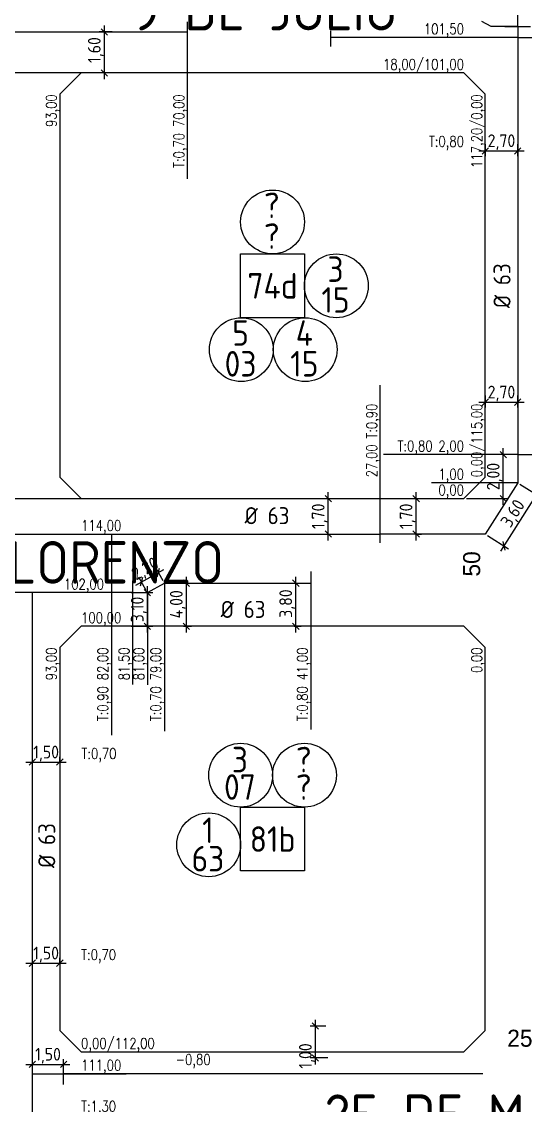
# Model space of a CAD drawing. Extents: x -48 to 13651, y -112 to 3468.
# Drawn here: x 3193.3 to 3311.7, y 1616.6 to 1871.2 of the extents above; entities that cross this region are included whole.
import ezdxf
from ezdxf.enums import TextEntityAlignment as Align

# ---------------------------------------------------------------- set-up
doc = ezdxf.new("R2010")
doc.units = 0
doc.header["$LTSCALE"] = 6
doc.header["$MEASUREMENT"] = 0
doc.layers.get('0').update_dxf_attribs({"linetype": 'CONTINUOUS'})
doc.layers.get('DEFPOINTS').update_dxf_attribs({"linetype": 'CONTINUOUS'})
for name, color, linetype in [('A50', 40, 'CONTINUOUS'), ('AMPLIACIONES', 2, 'CONTINUOUS'), ('CAS', 7, 'CONTINUOUS'), ('Caño 110mm', 170, 'CONTINUOUS'), ('CROQUI', 32, 'CONTINUOUS'), ('MANZANAS', 7, 'CONTINUOUS'), ('NUMCASA', 12, 'CONTINUOUS'), ('NUMERO-CROQUIS', 13, 'CONTINUOUS'), ('NUMERO-MANZANA', 4, 'CONTINUOUS'), ('PROGRESIVA', 60, 'CONTINUOUS'), ('TXTDIAMETRO', 7, 'CONTINUOUS')]:
    doc.layers.add(name, color=color, linetype=linetype)
doc.layers.add('ATENCION', color=7, linetype='CONTINUOUS', plot=False)
doc.styles.add('ABADIMTCONDE', font='isocp.shx')
doc.styles.add('GEOSLAB703LTBT', font='isocp.shx', dxfattribs={"width": 0.9, "height": 8})
doc.styles.add('GOTHICE', font='GOTHICE.shx', dxfattribs={"height": 0.6})
doc.styles.add('ROMANS', font='romans.shx', dxfattribs={"width": 0.8, "height": 2.5})
doc.dimstyles.new('COTA02', dxfattribs={"dimtxt": 3, "dimasz": 1.5, "dimexe": 1.25, "dimexo": 0.625, "dimgap": 0.3, "dimtad": 1, "dimtoh": 1, "dimdsep": 46, "dimlunit": 6, "dimtxsty": 'ABADIMTCONDE', "dimblk1": 'OBLIQUE', "dimblk2": 'OBLIQUE', "dimsah": 1, "dimcen": 2.5, "dimdle": 1.5, "dimclrd": 60, "dimclre": 60, "dimclrt": 256, "dimadec": 0, "dimazin": 0, "dimtfac": 1, "dimtix": 1, "dimtofl": 0, "dimtmove": 0, "dimatfit": 0, "dimldrblk": 'OBLIQUE', "dimfxl": 1, "dimtolj": 1, "dimtzin": 0, "dimarcsym": 0})

# ---------------------------------------------------------------- blocks, each defined once
blk = doc.blocks.new('D63')
at = {"layer": 'TXTDIAMETRO', "color": 7, "ltscale": 0.1, "style": 'ABADIMTCONDE'}
blk.add_text('Ø 63', height=4, dxfattribs=at).set_placement((0, 0), align=Align.MIDDLE)
blk = doc.blocks.new('_OBLIQUE')
at = {"color": 0, "linetype": 'ByBlock'}
blk.add_line((-0.5, -0.5), (0.5, 0.5), dxfattribs=at)
blk = doc.blocks.new('*D1226')
at = {"layer": 'DEFPOINTS', "color": 0, "transparency": 16777216}
for p in [(3218.36, 1737.04), (3222.81, 1737.04), (3218.36, 1729.15)]:
    blk.add_point(p, dxfattribs=at)
at = {"layer": 'PROGRESIVA', "color": 60, "lineweight": -2, "transparency": 16777216}
for p, q in [((3218.98, 1737.04), (3224.06, 1737.04)), ((3222.81, 1727.65), (3222.81, 1738.54)), ((3218.98, 1729.15), (3224.06, 1729.15))]:
    blk.add_line(p, q, dxfattribs=at)
at = {"layer": 'PROGRESIVA', "color": 60, "lineweight": -2, "transparency": 16777216, "xscale": 1.5, "yscale": 1.5, "zscale": 1.5}
for p, rotation in [((3222.81, 1737.04), 90), ((3222.81, 1729.15), 270)]:
    blk.add_blockref('_OBLIQUE', p, dxfattribs=dict(at, rotation=rotation))
at = {"layer": 'PROGRESIVA', "transparency": 16777216, "insert": (3220.78, 1733.09), "char_height": 3, "attachment_point": 5, "rotation": 90, "style": 'ABADIMTCONDE'}
blk.add_mtext('\\A1;3,10', dxfattribs=at)
blk = doc.blocks.new('*D1272')
at = {"layer": 'DEFPOINTS', "color": 0, "transparency": 16777216}
for p in [(3265.15, 1759.15), (3265.34, 1759.15), (3265.15, 1750.81)]:
    blk.add_point(p, dxfattribs=at)
at = {"layer": 'PROGRESIVA', "color": 60, "lineweight": -2, "transparency": 16777216}
for p, q in [((3265.34, 1749.31), (3265.34, 1760.65)), ((3265.78, 1759.15), (3266.59, 1759.15)), ((3265.78, 1750.81), (3266.59, 1750.81))]:
    blk.add_line(p, q, dxfattribs=at)
at = {"layer": 'PROGRESIVA', "color": 60, "lineweight": -2, "transparency": 16777216, "xscale": 1.5, "yscale": 1.5, "zscale": 1.5}
for p, rotation in [((3265.34, 1759.15), 90), ((3265.34, 1750.81), 270)]:
    blk.add_blockref('_OBLIQUE', p, dxfattribs=dict(at, rotation=rotation))
at = {"layer": 'PROGRESIVA', "transparency": 16777216, "insert": (3263.31, 1754.98), "char_height": 3, "attachment_point": 5, "rotation": 90, "style": 'ABADIMTCONDE'}
blk.add_mtext('\\A1;1,70', dxfattribs=at)
blk = doc.blocks.new('*D1335')
at = {"layer": 'DEFPOINTS', "color": 0, "transparency": 16777216}
for p in [(3309.85, 1762.87), (3302.23, 1750.81), (3306.62, 1748.04)]:
    blk.add_point(p, dxfattribs=at)
at = {"layer": 'PROGRESIVA', "color": 60, "lineweight": -2, "transparency": 16777216}
for p, q in [((3310.38, 1762.54), (3315.3, 1759.44)), ((3315.04, 1761.37), (3305.82, 1746.77)), ((3302.76, 1750.47), (3307.68, 1747.37))]:
    blk.add_line(p, q, dxfattribs=at)
at = {"layer": 'PROGRESIVA', "color": 60, "lineweight": -2, "transparency": 16777216, "xscale": 1.5, "yscale": 1.5, "zscale": 1.5}
for p, rotation in [((3314.24, 1760.1), 57.73723545815368), ((3306.62, 1748.04), 237.7372354581537)]:
    blk.add_blockref('_OBLIQUE', p, dxfattribs=dict(at, rotation=rotation))
at = {"layer": 'PROGRESIVA', "transparency": 16777216, "insert": (3308.95, 1755.52), "char_height": 3, "attachment_point": 5, "rotation": 57.7372, "style": 'ABADIMTCONDE'}
blk.add_mtext('\\A1;3,60', dxfattribs=at)
blk = doc.blocks.new('*D1336')
at = {"layer": 'DEFPOINTS', "color": 0, "transparency": 16777216}
for p in [(3302.23, 1784), (3309.85, 1784), (3309.85, 1781.79)]:
    blk.add_point(p, dxfattribs=at)
at = {"layer": 'PROGRESIVA', "color": 60, "lineweight": -2, "transparency": 16777216}
for p, q in [((3302.23, 1783.38), (3302.23, 1780.54)), ((3309.85, 1783.38), (3309.85, 1780.54)), ((3300.73, 1781.79), (3311.35, 1781.79))]:
    blk.add_line(p, q, dxfattribs=at)
at = {"layer": 'PROGRESIVA', "color": 60, "lineweight": -2, "transparency": 16777216, "xscale": 1.5, "yscale": 1.5, "zscale": 1.5, "rotation": 180}
blk.add_blockref('_OBLIQUE', (3302.23, 1781.79), dxfattribs=at)
at = {"layer": 'PROGRESIVA', "color": 60, "lineweight": -2, "transparency": 16777216, "xscale": 1.5, "yscale": 1.5, "zscale": 1.5}
blk.add_blockref('_OBLIQUE', (3309.85, 1781.79), dxfattribs=at)
at = {"layer": 'PROGRESIVA', "transparency": 16777216, "insert": (3306.04, 1783.82), "char_height": 3, "attachment_point": 5, "style": 'ABADIMTCONDE'}
blk.add_mtext('\\A1;2,70', dxfattribs=at)
blk = doc.blocks.new('*D1337')
at = {"layer": 'DEFPOINTS', "color": 0, "transparency": 16777216}
for p in [(3302.23, 1843.05), (3309.85, 1843.05), (3309.85, 1840.84)]:
    blk.add_point(p, dxfattribs=at)
at = {"layer": 'PROGRESIVA', "color": 60, "lineweight": -2, "transparency": 16777216}
for p, q in [((3300.73, 1840.84), (3311.35, 1840.84)), ((3302.23, 1842.43), (3302.23, 1839.59)), ((3309.85, 1842.43), (3309.85, 1839.59))]:
    blk.add_line(p, q, dxfattribs=at)
at = {"layer": 'PROGRESIVA', "color": 60, "lineweight": -2, "transparency": 16777216, "xscale": 1.5, "yscale": 1.5, "zscale": 1.5, "rotation": 180}
blk.add_blockref('_OBLIQUE', (3302.23, 1840.84), dxfattribs=at)
at = {"layer": 'PROGRESIVA', "color": 60, "lineweight": -2, "transparency": 16777216, "xscale": 1.5, "yscale": 1.5, "zscale": 1.5}
blk.add_blockref('_OBLIQUE', (3309.85, 1840.84), dxfattribs=at)
at = {"layer": 'PROGRESIVA', "transparency": 16777216, "insert": (3306.04, 1842.87), "char_height": 3, "attachment_point": 5, "style": 'ABADIMTCONDE'}
blk.add_mtext('\\A1;2,70', dxfattribs=at)
blk = doc.blocks.new('*D1338')
at = {"layer": 'DEFPOINTS', "color": 0, "transparency": 16777216}
for p in [(3285.8, 1759.15), (3285.99, 1759.15), (3285.8, 1750.81)]:
    blk.add_point(p, dxfattribs=at)
at = {"layer": 'PROGRESIVA', "color": 60, "lineweight": -2, "transparency": 16777216}
for p, q in [((3285.99, 1749.31), (3285.99, 1760.65)), ((3286.42, 1759.15), (3287.24, 1759.15)), ((3286.42, 1750.81), (3287.24, 1750.81))]:
    blk.add_line(p, q, dxfattribs=at)
at = {"layer": 'PROGRESIVA', "color": 60, "lineweight": -2, "transparency": 16777216, "xscale": 1.5, "yscale": 1.5, "zscale": 1.5}
for p, rotation in [((3285.99, 1759.15), 90), ((3285.99, 1750.81), 270)]:
    blk.add_blockref('_OBLIQUE', p, dxfattribs=dict(at, rotation=rotation))
at = {"layer": 'PROGRESIVA', "transparency": 16777216, "insert": (3283.96, 1754.98), "char_height": 3, "attachment_point": 5, "rotation": 90, "style": 'ABADIMTCONDE'}
blk.add_mtext('\\A1;1,70', dxfattribs=at)
blk = doc.blocks.new('*D1345')
at = {"layer": 'DEFPOINTS', "color": 0, "transparency": 16777216}
for p in [(3306.48, 1769.49), (3309.85, 1769.49), (3297.23, 1759.15)]:
    blk.add_point(p, dxfattribs=at)
at = {"layer": 'PROGRESIVA', "color": 60, "lineweight": -2, "transparency": 16777216}
for p, q in [((3306.48, 1757.65), (3306.48, 1770.99)), ((3309.23, 1769.49), (3305.23, 1769.49)), ((3297.86, 1759.15), (3307.73, 1759.15))]:
    blk.add_line(p, q, dxfattribs=at)
at = {"layer": 'PROGRESIVA', "color": 60, "lineweight": -2, "transparency": 16777216, "xscale": 1.5, "yscale": 1.5, "zscale": 1.5}
for p, rotation in [((3306.48, 1769.49), 90), ((3306.48, 1759.15), 270)]:
    blk.add_blockref('_OBLIQUE', p, dxfattribs=dict(at, rotation=rotation))
at = {"layer": 'PROGRESIVA', "transparency": 16777216, "insert": (3304.45, 1764.32), "char_height": 3, "attachment_point": 5, "rotation": 90, "style": 'ABADIMTCONDE'}
blk.add_mtext('\\A1;2,00', dxfattribs=at)
blk = doc.blocks.new('*D1553')
at = {"layer": 'DEFPOINTS', "color": 0, "transparency": 16777216}
for p in [(3203.12, 1626.21), (3195.77, 1624.01), (3203.12, 1624.01)]:
    blk.add_point(p, dxfattribs=at)
at = {"layer": 'PROGRESIVA', "color": 60, "lineweight": -2, "transparency": 16777216}
for p, q in [((3195.77, 1624.64), (3195.77, 1627.46)), ((3203.12, 1624.64), (3203.12, 1627.46)), ((3194.27, 1626.21), (3204.62, 1626.21))]:
    blk.add_line(p, q, dxfattribs=at)
at = {"layer": 'PROGRESIVA', "color": 60, "lineweight": -2, "transparency": 16777216, "xscale": 1.5, "yscale": 1.5, "zscale": 1.5, "rotation": 180}
blk.add_blockref('_OBLIQUE', (3195.77, 1626.21), dxfattribs=at)
at = {"layer": 'PROGRESIVA', "color": 60, "lineweight": -2, "transparency": 16777216, "xscale": 1.5, "yscale": 1.5, "zscale": 1.5}
blk.add_blockref('_OBLIQUE', (3203.12, 1626.21), dxfattribs=at)
at = {"layer": 'PROGRESIVA', "transparency": 16777216, "insert": (3199.45, 1628.24), "char_height": 3, "attachment_point": 5, "style": 'ABADIMTCONDE'}
blk.add_mtext('\\A1;1,50', dxfattribs=at)
blk = doc.blocks.new('*D1555')
at = {"layer": 'DEFPOINTS', "color": 0, "transparency": 16777216}
for p in [(3202.23, 1649.98), (3195.77, 1649.36), (3202.23, 1649.36)]:
    blk.add_point(p, dxfattribs=at)
at = {"layer": 'PROGRESIVA', "color": 60, "lineweight": -2, "transparency": 16777216}
for p, q in [((3194.27, 1649.98), (3203.73, 1649.98)), ((3195.77, 1649.99), (3195.77, 1651.23)), ((3202.23, 1649.99), (3202.23, 1651.23))]:
    blk.add_line(p, q, dxfattribs=at)
at = {"layer": 'PROGRESIVA', "color": 60, "lineweight": -2, "transparency": 16777216, "xscale": 1.5, "yscale": 1.5, "zscale": 1.5, "rotation": 180}
blk.add_blockref('_OBLIQUE', (3195.77, 1649.98), dxfattribs=at)
at = {"layer": 'PROGRESIVA', "color": 60, "lineweight": -2, "transparency": 16777216, "xscale": 1.5, "yscale": 1.5, "zscale": 1.5}
blk.add_blockref('_OBLIQUE', (3202.23, 1649.98), dxfattribs=at)
at = {"layer": 'PROGRESIVA', "transparency": 16777216, "insert": (3199, 1652.01), "char_height": 3, "attachment_point": 5, "style": 'ABADIMTCONDE'}
blk.add_mtext('\\A1;1,50', dxfattribs=at)
blk = doc.blocks.new('*D1556')
at = {"layer": 'DEFPOINTS', "color": 0, "transparency": 16777216}
for p in [(3195.77, 1696.6), (3202.23, 1697.22), (3202.23, 1696.6)]:
    blk.add_point(p, dxfattribs=at)
at = {"layer": 'PROGRESIVA', "color": 60, "lineweight": -2, "transparency": 16777216}
for p, q in [((3195.77, 1697.22), (3195.77, 1698.47)), ((3202.23, 1697.22), (3202.23, 1698.47)), ((3194.27, 1697.22), (3203.73, 1697.22))]:
    blk.add_line(p, q, dxfattribs=at)
at = {"layer": 'PROGRESIVA', "color": 60, "lineweight": -2, "transparency": 16777216, "xscale": 1.5, "yscale": 1.5, "zscale": 1.5, "rotation": 180}
blk.add_blockref('_OBLIQUE', (3195.77, 1697.22), dxfattribs=at)
at = {"layer": 'PROGRESIVA', "color": 60, "lineweight": -2, "transparency": 16777216, "xscale": 1.5, "yscale": 1.5, "zscale": 1.5}
blk.add_blockref('_OBLIQUE', (3202.23, 1697.22), dxfattribs=at)
at = {"layer": 'PROGRESIVA', "transparency": 16777216, "insert": (3199, 1699.24), "char_height": 3, "attachment_point": 5, "style": 'ABADIMTCONDE'}
blk.add_mtext('\\A1;1,50', dxfattribs=at)
blk = doc.blocks.new('*D1807')
at = {"layer": 'DEFPOINTS', "color": 0, "transparency": 16777216}
for p in [(3212.7, 1868.77), (3215.16, 1868.77), (3215.16, 1859.15)]:
    blk.add_point(p, dxfattribs=at)
at = {"layer": 'PROGRESIVA', "color": 60, "lineweight": -2, "transparency": 16777216}
for p, q in [((3212.7, 1857.65), (3212.7, 1870.27)), ((3214.53, 1868.77), (3211.45, 1868.77)), ((3214.53, 1859.15), (3211.45, 1859.15))]:
    blk.add_line(p, q, dxfattribs=at)
at = {"layer": 'PROGRESIVA', "color": 60, "lineweight": -2, "transparency": 16777216, "xscale": 1.5, "yscale": 1.5, "zscale": 1.5}
for p, rotation in [((3212.7, 1868.77), 90), ((3212.7, 1859.15), 270)]:
    blk.add_blockref('_OBLIQUE', p, dxfattribs=dict(at, rotation=rotation))
at = {"layer": 'PROGRESIVA', "transparency": 16777216, "insert": (3210.68, 1864.53), "char_height": 3, "attachment_point": 5, "rotation": 90, "style": 'ABADIMTCONDE'}
blk.add_mtext('\\A1;1,60', dxfattribs=at)
blk = doc.blocks.new('*D1824')
at = {"layer": 'DEFPOINTS', "color": 0, "transparency": 16777216}
for p in [(3230.65, 1739.27), (3231.97, 1739.27), (3230.65, 1729.15)]:
    blk.add_point(p, dxfattribs=at)
at = {"layer": 'PROGRESIVA', "color": 60, "lineweight": -2, "transparency": 16777216}
for p, q in [((3231.27, 1739.27), (3233.22, 1739.27)), ((3231.97, 1727.65), (3231.97, 1740.77)), ((3231.27, 1729.15), (3233.22, 1729.15))]:
    blk.add_line(p, q, dxfattribs=at)
at = {"layer": 'PROGRESIVA', "color": 60, "lineweight": -2, "transparency": 16777216, "xscale": 1.5, "yscale": 1.5, "zscale": 1.5}
for p, rotation in [((3231.97, 1739.27), 90), ((3231.97, 1729.15), 270)]:
    blk.add_blockref('_OBLIQUE', p, dxfattribs=dict(at, rotation=rotation))
at = {"layer": 'PROGRESIVA', "transparency": 16777216, "insert": (3229.95, 1734.31), "char_height": 3, "attachment_point": 5, "rotation": 90, "style": 'ABADIMTCONDE'}
blk.add_mtext('\\A1;4,00', dxfattribs=at)
blk = doc.blocks.new('*D1825')
at = {"layer": 'DEFPOINTS', "color": 0, "transparency": 16777216}
for p in [(3256.72, 1739.27), (3257.71, 1739.27), (3256.72, 1729.15)]:
    blk.add_point(p, dxfattribs=at)
at = {"layer": 'PROGRESIVA', "color": 60, "lineweight": -2, "transparency": 16777216}
for p, q in [((3257.34, 1739.27), (3258.96, 1739.27)), ((3257.71, 1727.65), (3257.71, 1740.77)), ((3257.34, 1729.15), (3258.96, 1729.15))]:
    blk.add_line(p, q, dxfattribs=at)
at = {"layer": 'PROGRESIVA', "color": 60, "lineweight": -2, "transparency": 16777216, "xscale": 1.5, "yscale": 1.5, "zscale": 1.5}
for p, rotation in [((3257.71, 1739.27), 90), ((3257.71, 1729.15), 270)]:
    blk.add_blockref('_OBLIQUE', p, dxfattribs=dict(at, rotation=rotation))
at = {"layer": 'PROGRESIVA', "transparency": 16777216, "insert": (3255.68, 1734.47), "char_height": 3, "attachment_point": 5, "rotation": 90, "style": 'ABADIMTCONDE'}
blk.add_mtext('\\A1;3,80', dxfattribs=at)
blk = doc.blocks.new('*D1826')
at = {"layer": 'DEFPOINTS', "color": 0, "transparency": 16777216}
for p in [(3225.39, 1741.78), (3226.8, 1739.27), (3222.81, 1737.04)]:
    blk.add_point(p, dxfattribs=at)
at = {"layer": 'PROGRESIVA', "color": 60, "lineweight": -2, "transparency": 16777216}
for p, q in [((3220.09, 1738.82), (3226.7, 1742.51)), ((3226.49, 1739.81), (3224.78, 1742.87)), ((3222.5, 1737.58), (3220.79, 1740.64))]:
    blk.add_line(p, q, dxfattribs=at)
at = {"layer": 'PROGRESIVA', "color": 60, "lineweight": -2, "transparency": 16777216, "xscale": 1.5, "yscale": 1.5, "zscale": 1.5}
for p, rotation in [((3225.39, 1741.78), 29.2123058571218), ((3221.4, 1739.55), 209.2123058571218)]:
    blk.add_blockref('_OBLIQUE', p, dxfattribs=dict(at, rotation=rotation))
at = {"layer": 'PROGRESIVA', "transparency": 16777216, "insert": (3222.41, 1742.43), "char_height": 3, "attachment_point": 5, "rotation": 29.2123, "style": 'ABADIMTCONDE'}
blk.add_mtext('\\A1;2,20', dxfattribs=at)
blk = doc.blocks.new('*D1883')
at = {"layer": 'DEFPOINTS', "color": 0, "transparency": 16777216}
for p in [(3262.32, 1635.21), (3265.38, 1635.21), (3265.85, 1627.71)]:
    blk.add_point(p, dxfattribs=at)
at = {"layer": 'PROGRESIVA', "color": 60, "lineweight": -2, "transparency": 16777216}
for p, q in [((3264.76, 1635.21), (3261.07, 1635.21)), ((3262.32, 1626.21), (3262.32, 1636.71)), ((3265.22, 1627.71), (3261.07, 1627.71))]:
    blk.add_line(p, q, dxfattribs=at)
at = {"layer": 'PROGRESIVA', "color": 60, "lineweight": -2, "transparency": 16777216, "xscale": 1.5, "yscale": 1.5, "zscale": 1.5}
for p, rotation in [((3262.32, 1635.21), 90), ((3262.32, 1627.71), 270)]:
    blk.add_blockref('_OBLIQUE', p, dxfattribs=dict(at, rotation=rotation))
at = {"layer": 'PROGRESIVA', "transparency": 16777216, "insert": (3260.3, 1628.18), "char_height": 3, "attachment_point": 5, "rotation": 90, "style": 'ABADIMTCONDE'}
blk.add_mtext('\\A1;1,00', dxfattribs=at)

msp = doc.modelspace()

# ---------------------------------------------------------------- linework, layer by layer
at = {"layer": 'A50'}
msp.add_line((3166.434, 1868.77), (3232.234, 1868.77), dxfattribs=at)
at = {"layer": 'A50', "ltscale": 0.1}
msp.add_line((3301.68, 1624.014), (3203.125, 1624.014), dxfattribs=at)
at = {"layer": 'AMPLIACIONES', "color": 5}
msp.add_line((3195.767, 1624.014), (3203.125, 1624.014), dxfattribs=at)
at = {"layer": 'CAS', "ltscale": 0.1}
for p, q in [((3232.234, 1866.392), (3232.234, 1871.149)), ((3306.811, 1870.098), (3312.892, 1870.098)), ((3277.549, 1748.764), (3277.549, 1752.849)), ((3261.234, 1742.037), (3261.234, 1736.501)), ((3219.332, 1739.805), (3219.332, 1734.269)), ((3203.125, 1621.514), (3203.125, 1626.514))]:
    msp.add_line(p, q, dxfattribs=at)
at = {"layer": 'Caño 110mm'}
for p, q in [((3309.852, 1870.098), (3309.852, 1889.267)), ((3222.807, 1737.037), (3226.799, 1739.269)), ((3226.799, 1739.269), (3261.234, 1739.269)), ((3195.767, 1737.037), (3195.767, 1558.592)), ((3219.332, 1737.037), (3222.807, 1737.037))]:
    msp.add_line(p, q, dxfattribs=at)
at = {"layer": 'Caño 110mm', "ltscale": 0.1}
for p, q in [((3309.852, 1870.098), (3309.852, 1762.874)), ((3309.852, 1867.478), (3392.017, 1867.478)), ((3309.852, 1769.491), (3321.854, 1769.491)), ((3309.852, 1762.874), (3302.234, 1750.807)), ((3081.205, 1750.807), (3277.549, 1750.807)), ((3214.342, 1750.807), (3214.342, 1737.037)), ((3302.234, 1750.807), (3277.549, 1750.807)), ((3219.332, 1737.037), (3153.906, 1737.037))]:
    msp.add_line(p, q, dxfattribs=at)
at = {"layer": 'CROQUI'}
for p, q in [((3265.884, 1869.044), (3265.884, 1865.399)), ((3309.852, 1867.478), (3265.898, 1867.478))]:
    msp.add_line(p, q, dxfattribs=at)
at = {"layer": 'MANZANAS'}
for p, q in [((3297.234, 1859.145), (3077.234, 1859.145)), ((3297.234, 1859.145), (3302.234, 1854.145)), ((3302.234, 1764.145), (3302.234, 1854.145)), ((3297.234, 1759.145), (3302.234, 1764.145)), ((3077.234, 1759.145), (3297.234, 1759.145)), ((3207.234, 1729.145), (3202.234, 1724.145)), ((3297.234, 1729.145), (3207.234, 1729.145)), ((3297.234, 1729.145), (3302.234, 1724.145)), ((3202.234, 1724.145), (3202.234, 1634.145)), ((3302.234, 1634.145), (3302.234, 1724.145)), ((3202.234, 1634.145), (3207.234, 1629.145)), ((3297.234, 1629.145), (3302.234, 1634.145)), ((3207.234, 1629.145), (3297.234, 1629.145))]:
    msp.add_line(p, q, dxfattribs=at)
at = {"layer": 'MANZANAS', "ltscale": 0.2}
for p, q in [((3207.234, 1859.145), (3202.234, 1854.145)), ((3202.234, 1854.145), (3202.234, 1764.145)), ((3202.234, 1764.145), (3207.234, 1759.145))]:
    msp.add_line(p, q, dxfattribs=at)
at = {"layer": 'NUMERO-CROQUIS'}
for centre in [(3252.234, 1824.145), (3267.234, 1809.145), (3244.901, 1794.145), (3259.901, 1794.145), (3244.734, 1694.145), (3259.734, 1694.145), (3237.234, 1677.8)]:
    msp.add_circle(centre, 7.5, dxfattribs=at)
at = {"layer": 'NUMERO-MANZANA'}
for points in [[(3244.734, 1816.645), (3259.734, 1816.645), (3259.734, 1801.645), (3244.734, 1801.645)], [(3244.734, 1686.645), (3259.734, 1686.645), (3259.734, 1671.645), (3244.734, 1671.645)]]:
    msp.add_lwpolyline(points, close=True, dxfattribs=at)
at = {"layer": 'PROGRESIVA'}
for p, q in [((3303.631, 1870.098), (3301.42, 1871.253)), ((3309.852, 1870.098), (3303.631, 1870.098)), ((3232.234, 1834.281), (3232.234, 1868.77)), ((3309.852, 1867.478), (3286.548, 1867.478)), ((3277.549, 1750.807), (3277.549, 1785.816)), ((3309.852, 1769.491), (3278.308, 1769.491)), ((3309.852, 1762.874), (3289.563, 1762.874)), ((3226.799, 1739.269), (3226.799, 1704.483)), ((3261.234, 1739.269), (3261.234, 1704.878)), ((3214.342, 1737.037), (3214.342, 1703.579)), ((3219.332, 1737.037), (3219.332, 1715.457)), ((3222.807, 1737.037), (3222.807, 1715.371)), ((3203.125, 1624.014), (3217.812, 1624.014))]:
    msp.add_line(p, q, dxfattribs=at)

# ---------------------------------------------------------------- block references
at = {"layer": 'AMPLIACIONES', "ltscale": 0.1, "rotation": 90}
for p in [(3306.17, 1809.153), (3199.148, 1677.617)]:
    msp.add_blockref('D63', p, dxfattribs=at)
at = {"layer": 'AMPLIACIONES', "ltscale": 0.1}
for p in [(3250.935, 1755.134), (3245.313, 1733.107)]:
    msp.add_blockref('D63', p, dxfattribs=at)

# ---------------------------------------------------------------- texts
at = {"layer": 'ATENCION', "style": 'GEOSLAB703LTBT'}
for s, p in [('9 DE JULIO', (3219.141, 1874.145)), ('COMBATE DE SAN LORENZO', (3083.79, 1744.145)), ('25 DE MAYO', (3264.444, 1614.145))]:
    msp.add_text(s, height=10, dxfattribs=at).set_placement(p, align=Align.MIDDLE_LEFT)
at = {"layer": 'NUMCASA', "color": 12, "linetype": 'Continuous', "style": 'GOTHICE'}
msp.add_text('50', height=4, rotation=90, dxfattribs=at).set_placement((3302.234, 1743.791), align=Align.BOTTOM_CENTER)
msp.add_text('250', height=4, dxfattribs=at).set_placement((3311.861, 1629.145), align=Align.BOTTOM_CENTER)
at = {"layer": 'NUMERO-CROQUIS', "style": 'GEOSLAB703LTBT'}
for s, p in [('?', (3252.044, 1828.049)), ('?', (3252.044, 1820.815)), ('3', (3267.044, 1813.049)), ('15', (3267.044, 1805.815)), ('5', (3244.712, 1798.049)), ('4', (3259.712, 1798.049)), ('03', (3244.712, 1790.815)), ('15', (3259.712, 1790.815)), ('3', (3244.555, 1697.823)), ('?', (3259.555, 1697.823)), ('07', (3244.555, 1691.366)), ('?', (3259.555, 1691.366)), ('1', (3237.045, 1681.21)), ('63', (3237.045, 1674.536))]:
    msp.add_text(s, height=6, dxfattribs=at).set_placement(p, align=Align.MIDDLE)
at = {"layer": 'NUMERO-MANZANA', "style": 'GEOSLAB703LTBT'}
for s, p in [('74d', (3252.234, 1809.145)), ('81b', (3252.234, 1679.145))]:
    msp.add_text(s, height=6, dxfattribs=at).set_placement(p, align=Align.MIDDLE)
at = {"layer": 'PROGRESIVA', "style": 'ROMANS', "width": 0.8}
for s, p in [('101,50', (3297.234, 1867.478)), ('18,00/101,00', (3297.234, 1859.145)), ('T:0,80', (3297.234, 1841.046)), ('T:0,80 2,00', (3297.234, 1769.491)), ('1,00', (3297.234, 1762.874)), ('0,00', (3297.234, 1759.145))]:
    msp.add_text(s, height=2.5, dxfattribs=at).set_placement(p, align=Align.BOTTOM_RIGHT)
for s, p in [('93,00', (3202.234, 1854.145)), ('T:0,70 70,00', (3232.234, 1854.145)), ('117,20/0,00', (3302.234, 1854.145)), ('93,00', (3202.234, 1724.145)), ('T:0,90 82,00', (3214.342, 1724.145)), ('81,50', (3219.332, 1724.145)), ('81,00', (3222.807, 1724.145)), ('T:0,70 79,00', (3226.799, 1724.145)), ('T:0,80 41,00', (3261.234, 1724.145)), ('0,00', (3302.234, 1724.145))]:
    msp.add_text(s, height=2.5, rotation=90, dxfattribs=at).set_placement(p, align=Align.BOTTOM_RIGHT)
for s, p in [('27,00 T:0,90', (3277.549, 1764.145)), ('0,00/115,00', (3302.234, 1764.145))]:
    msp.add_text(s, height=2.5, rotation=90, dxfattribs=at).set_placement(p, align=Align.BOTTOM_LEFT)
for s, p in [('114,00', (3207.234, 1750.807)), ('102,00', (3203.198, 1737.037)), ('100,00', (3207.234, 1729.145)), ('T:0,70', (3207.319, 1697.219)), ('T:0,70', (3207.234, 1649.984)), ('0,00/112,00', (3207.234, 1629.145)), ('111,00', (3207.234, 1624.014)), ('-0,80', (3229.448, 1625.345)), ('T:1,30', (3207.234, 1614.355))]:
    msp.add_text(s, height=2.5, dxfattribs=at).set_placement(p, align=Align.BOTTOM_LEFT)

# ---------------------------------------------------------------- dimensions: what is measured, and where the dimension line sits
at = {"layer": 'PROGRESIVA'}
for base, p1, p2, angle, text, picture, middle, dimtype in [((3212.705, 1868.77), (3215.158, 1859.145), (3215.158, 1868.77), 90, '1,60', '*D1807', (3212.705, 1864.535), 160), ((3306.623, 1748.036), (3309.852, 1762.874), (3302.234, 1750.807), 237.73724, '3,60', '*D1335', (3310.665, 1754.439), 161), ((3225.394, 1741.782), (3222.807, 1737.037), (3226.799, 1739.269), 29.21231, '2,20', '*D1826', (3223.398, 1740.666), 161), ((3231.974, 1739.269), (3230.65, 1729.145), (3230.65, 1739.269), 90, '4,00', '*D1824', (3231.974, 1734.306), 160), ((3257.71, 1739.269), (3256.717, 1729.145), (3256.717, 1739.269), 90, '3,80', '*D1825', (3257.71, 1734.471), 160), ((3262.324, 1635.211), (3265.847, 1627.711), (3265.383, 1635.211), 90, '1,00', '*D1883', (3262.324, 1628.178), 160)]:
    dim = msp.add_linear_dim(base=base, p1=p1, p2=p2, angle=angle, text=text, dimstyle='COTA02', dxfattribs=at)
    dim.commit()
    dim.dimension.update_dxf_attribs({"geometry": picture, "text_midpoint": middle, "dimtype": dimtype})
for base, p1, p2, text, picture, middle in [((3309.852, 1840.845), (3302.234, 1843.054), (3309.852, 1843.054), '2,70', '*D1337', (3306.043, 1842.87)), ((3309.852, 1781.794), (3302.234, 1784.004), (3309.852, 1784.004), '2,70', '*D1336', (3306.043, 1783.82)), ((3202.234, 1697.219), (3195.767, 1696.595), (3202.234, 1696.595), '1,50', '*D1556', (3199.001, 1699.244)), ((3202.234, 1649.984), (3195.767, 1649.361), (3202.234, 1649.361), '1,50', '*D1555', (3199.001, 1652.009)), ((3203.125, 1626.21), (3195.767, 1624.014), (3203.125, 1624.014), '1,50', '*D1553', (3199.446, 1628.235))]:
    dim = msp.add_linear_dim(base=base, p1=p1, p2=p2, text=text, dimstyle='COTA02', dxfattribs=at)
    dim.commit()
    dim.dimension.update_dxf_attribs({"geometry": picture, "text_midpoint": middle})
for base, p1, p2, text, picture, middle in [((3306.476, 1769.491), (3297.234, 1759.145), (3309.852, 1769.491), '2,00', '*D1345', (3304.451, 1764.318)), ((3265.34, 1759.145), (3265.152, 1750.807), (3265.152, 1759.145), '1,70', '*D1272', (3263.315, 1754.976)), ((3285.986, 1759.145), (3285.798, 1750.807), (3285.798, 1759.145), '1,70', '*D1338', (3283.961, 1754.976)), ((3222.807, 1737.037), (3218.358, 1729.145), (3218.358, 1737.037), '3,10', '*D1226', (3220.782, 1733.091))]:
    dim = msp.add_linear_dim(base=base, p1=p1, p2=p2, angle=90, text=text, dimstyle='COTA02', dxfattribs=at)
    dim.commit()
    dim.dimension.update_dxf_attribs({"geometry": picture, "text_midpoint": middle})

doc.saveas('drawing.dxf')
